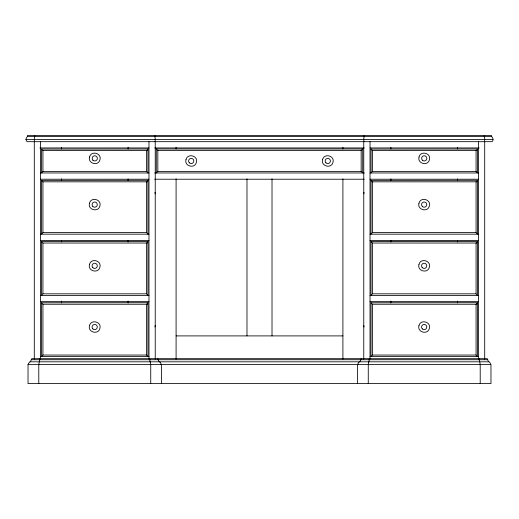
<?xml version="1.0" encoding="UTF-8"?>
<svg xmlns="http://www.w3.org/2000/svg" width="519" height="519" viewBox="0 0 519 519"><rect width="100%" height="100%" fill="white"/><g stroke="black" fill="none" stroke-linecap="round" stroke-linejoin="round"><path stroke-width="0.78" d="M25.95 139.598L26.365 137.846L27.513 136.471L491.487 136.471C493.102 137.593 493.744 140.377 492.006 141.681L26.994 141.681L25.95 139.598L493.05 139.598M360.634 359.732C360.841 361.925 357.552 362.139 358.026 364.422M28.558 364.422C28.078 362.139 31.367 361.925 31.166 359.732L487.834 359.732C487.633 361.925 490.922 362.139 490.442 364.422M160.968 364.422C161.448 362.139 158.159 361.925 158.366 359.732M154.941 326.964L155.239 325.478M363.761 193.814L364.059 192.322M157.841 171.4L156.277 172.963L156.277 148.979L362.723 148.979L362.723 172.963L361.159 171.4L157.841 171.4L157.841 150.542L156.277 148.979M362.723 148.979L361.159 150.542L361.159 171.4M147.227 150.153L148.006 149.005L41.507 149.083L42.934 150.542L147.227 150.542L147.227 150.153L146.592 150.542L146.592 171.4L147.941 172.963L147.941 148.979M147.227 181.436L148.006 180.288L41.507 180.365L42.934 181.825L147.227 181.825L147.227 181.436L146.592 181.825L146.592 232.609L147.941 234.173L147.941 180.262M147.227 242.645L148.006 241.504L41.507 241.582L42.934 243.035L147.227 243.035L147.227 242.645L146.592 243.035L146.592 293.825L147.941 295.389L147.941 241.471M147.227 303.862L148.006 302.713L41.507 302.791L42.934 304.251L147.227 304.251L147.227 303.862L146.592 304.251L146.592 355.041L147.941 356.605L147.941 302.687M476.702 150.153L477.474 149.005L370.981 149.083L372.408 150.542L476.702 150.542L476.702 150.153L476.066 150.542L476.066 171.4L477.409 172.963L477.409 148.979M476.702 181.436L477.474 180.288L370.981 180.365L372.408 181.825L476.702 181.825L476.702 181.436L476.066 181.825L476.066 232.609L477.409 234.173L477.409 180.262M476.702 242.645L477.474 241.504L370.981 241.582L372.408 243.035L476.702 243.035L476.702 242.645L476.066 243.035L476.066 293.825L477.409 295.389L477.409 241.471M476.702 303.862L477.474 302.713L370.981 302.791L372.408 304.251L476.702 304.251L476.702 303.862L476.066 304.251L476.066 355.041L477.409 356.605L477.409 302.687M28.032 364.422L490.968 364.422L490.968 383.573L28.032 383.573L28.032 364.422L28.539 364.15M146.592 171.4L42.934 171.4L41.591 172.963L41.591 148.979M146.592 232.609L42.934 232.609L41.526 234.147L41.591 180.262M476.066 171.4L372.408 171.4L371.059 172.963L371.059 148.979M146.592 293.825L42.934 293.825L41.526 295.363L41.591 241.471M476.066 232.609L372.408 232.609L370.994 234.147L371.059 180.262M146.592 355.041L42.934 355.041L41.526 356.579L41.591 302.687M476.066 293.825L372.408 293.825L370.994 295.363L371.059 241.471M476.066 355.041L372.408 355.041L370.994 356.579L371.059 302.687M491.72 136.659L491.487 135.427L27.513 135.427L27.513 136.471M39.84 147.941L148.979 147.941M154.688 147.941L364.312 147.941M370.021 147.941L479.16 147.941M157.841 150.542L361.548 150.542L361.548 150.153M40.547 172.963L148.979 172.963M154.688 172.963L364.312 172.963M370.021 172.963L478.453 172.963M40.547 179.217L148.979 179.217M154.688 179.217L364.312 179.217M370.021 179.217L478.453 179.217M40.547 234.173L148.979 234.173M370.021 234.173L478.453 234.173M40.547 240.433L148.979 240.433M370.021 240.433L478.453 240.433M40.547 295.389L148.979 295.389M370.021 295.389L478.453 295.389M40.547 301.643L148.979 301.643M370.021 301.643L478.453 301.643M176.09 335.903L342.91 335.903M40.547 356.605L148.979 356.605M370.021 356.605L478.453 356.605M30.121 361.814L488.879 361.814M363.761 325.478L364.059 326.964M154.941 192.322L155.239 193.814M487.315 359.732L487.315 358.687L31.685 358.687L31.685 359.732M484.707 141.681L484.707 359.064M484.266 135.427L484.266 136.471A3.867 1.051 90 0 1 484.714 139.598A2.64 0.72 -90 0 1 484.415 141.681M480.211 364.422L480.211 383.573M479.186 358.687L479.186 359.732M478.453 141.681L478.453 358.947M457.602 147.331L457.602 148.966M457.602 178.899L457.602 180.58M457.602 240.381L457.602 241.997M457.602 301.052L457.602 302.94M390.872 147.331L390.872 148.966M390.872 178.899L390.872 180.58M390.872 240.381L390.872 241.997M390.872 301.052L390.872 302.94M372.408 150.542L372.408 171.4M372.408 181.825L372.408 232.609M372.408 243.035L372.408 293.825M372.408 304.251L372.408 355.041M370.021 141.681L370.021 358.947M369.288 358.687L369.288 359.732M368.263 364.422L368.263 383.573M364.208 135.427L364.208 136.471A3.867 1.051 -90 0 0 363.761 139.598A2.64 0.72 90 0 0 364.059 141.681M363.761 141.681L363.761 359.064M361.159 358.687L361.159 359.732M357.507 364.422L357.507 383.573M342.91 147.331L342.91 148.966M342.91 178.899L342.91 359.064M272.014 178.847L272.014 335.903M246.986 178.847L246.986 335.903M176.09 147.331L176.09 148.966M176.09 178.899L176.09 359.064M161.493 364.422L161.493 383.573M157.841 358.687L157.841 359.732M155.239 141.681L155.239 359.064M154.792 135.427L154.792 136.471A3.867 1.051 90 0 1 155.239 139.598A2.64 0.72 90 0 1 154.941 141.681M150.737 364.422L150.737 383.573M149.712 358.687L149.712 359.732M148.979 141.681L148.979 358.947M128.128 147.331L128.128 148.966M128.128 178.899L128.128 180.58M128.128 240.381L128.128 241.997M128.128 301.052L128.128 302.94M61.398 147.331L61.398 148.966M61.398 178.899L61.398 180.58M61.398 240.381L61.398 241.997M61.398 301.052L61.398 302.94M42.934 150.542L42.934 171.4M42.934 181.825L42.934 232.609M42.934 243.035L42.934 293.825M42.934 304.251L42.934 355.041M40.547 141.681L40.547 358.947M39.814 358.687L39.814 359.732M38.789 364.422L38.789 383.573M34.734 135.427L34.734 136.471A3.867 1.051 -90 0 0 34.286 139.598A2.64 0.72 90 0 0 34.585 141.681M34.293 141.681L34.293 359.064M479.329 359.732A2.582 0.694 -90 0 0 479.627 361.814A2.472 0.668 -90 0 1 480.069 364.422M368.406 364.422A2.472 0.668 -90 0 1 368.853 361.834A2.582 0.694 -90 0 0 369.145 359.732M149.855 359.732A2.582 0.694 -90 0 0 150.153 361.814A2.472 0.668 -90 0 1 150.594 364.422M39.671 359.732A2.582 0.694 -90 0 1 39.373 361.814A2.472 0.668 -90 0 0 38.931 364.422M89.56 156.972C87.516 163.589 98.428 166.508 99.966 159.761C102.009 153.144 91.097 150.218 89.56 156.972M89.482 203.214C87.439 209.832 98.357 212.758 99.895 206.004C101.938 199.387 91.026 196.467 89.482 203.214M89.482 264.431C87.439 271.048 98.357 273.974 99.895 267.22C101.938 260.603 91.026 257.677 89.482 264.431M89.482 325.647C87.439 332.264 98.357 335.183 99.895 328.436C101.938 321.819 91.026 318.893 89.482 325.647M186.003 159.58C183.96 166.19 194.872 169.116 196.409 162.363C198.453 155.752 187.541 152.826 186.003 159.58M322.584 159.58C320.541 166.19 331.453 169.116 332.99 162.363C335.034 155.752 324.122 152.826 322.584 159.58M419.034 156.972C416.991 163.589 427.903 166.508 429.44 159.761C431.484 153.144 420.572 150.218 419.034 156.972M418.956 203.214C416.913 209.832 427.825 212.758 429.362 206.004C431.406 199.387 420.494 196.467 418.956 203.214M418.956 264.431C416.913 271.048 427.825 273.974 429.362 267.22C431.406 260.603 420.494 257.677 418.956 264.431M418.956 325.647C416.913 332.264 427.825 335.183 429.362 328.436C431.406 321.819 420.494 318.893 418.956 325.647M92.843 267.668A2.608 2.608 0 0 0 97.209 266.5A2.608 2.608 0 0 0 94.017 263.308A2.608 2.608 0 0 0 92.843 267.668M92.843 328.884A2.608 2.608 0 0 0 97.209 327.716A2.608 2.608 0 0 0 94.017 324.524A2.608 2.608 0 0 0 92.843 328.884M92.92 160.209A2.608 2.608 0 0 0 97.28 159.041A2.608 2.608 0 0 0 94.088 155.849A2.608 2.608 0 0 0 92.92 160.209M92.843 206.452A2.608 2.608 0 0 0 97.209 205.284A2.608 2.608 0 0 0 94.017 202.092A2.608 2.608 0 0 0 92.843 206.452M422.317 328.884A2.608 2.608 0 0 0 426.676 327.716A2.608 2.608 0 0 0 423.485 324.524A2.608 2.608 0 0 0 422.317 328.884M422.317 267.668A2.608 2.608 0 0 0 426.676 266.5A2.608 2.608 0 0 0 423.485 263.308A2.608 2.608 0 0 0 422.317 267.668M422.317 206.452A2.608 2.608 0 0 0 426.676 205.284A2.608 2.608 0 0 0 423.485 202.092A2.608 2.608 0 0 0 422.317 206.452M422.395 160.209A2.608 2.608 0 0 0 426.754 159.041A2.608 2.608 0 0 0 423.562 155.849A2.608 2.608 0 0 0 422.395 160.209M325.945 162.817A2.608 2.608 0 0 0 330.305 161.643A2.608 2.608 0 0 0 327.113 158.451A2.608 2.608 0 0 0 325.945 162.817M189.364 162.817A2.608 2.608 0 0 0 193.723 161.643A2.608 2.608 0 0 0 190.531 158.451A2.608 2.608 0 0 0 189.364 162.817"/></g></svg>
